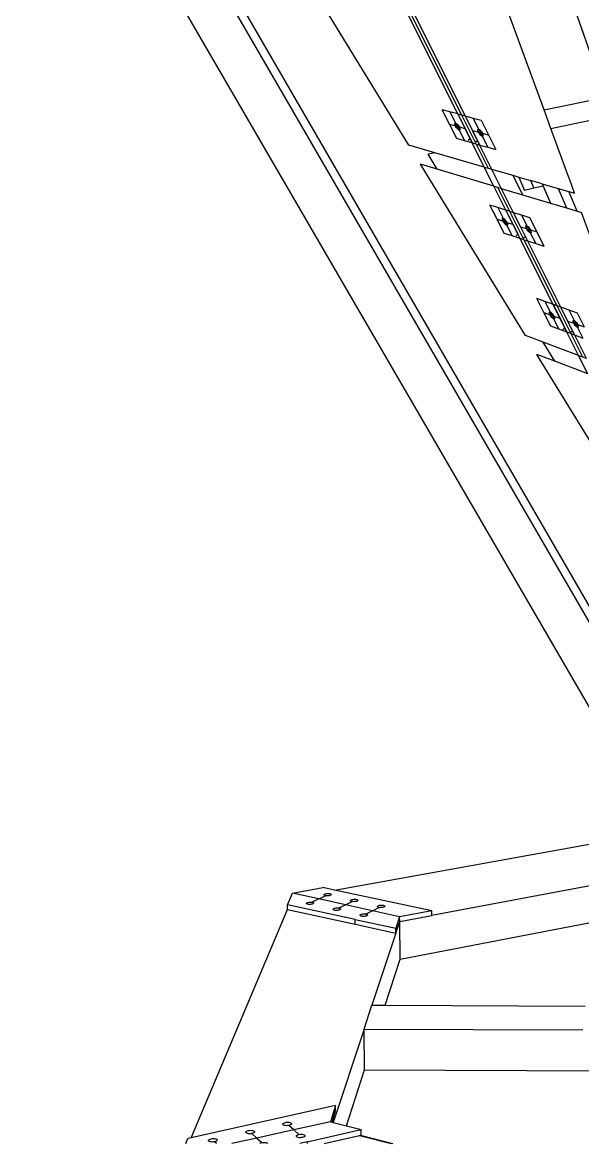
# Model space of a CAD drawing. Extents: x -61 to 68, y -78 to 75.
# Drawn here: x -52.1 to -14, y -77.6 to -1.3 of the extents above; entities that cross this region are included whole.
import ezdxf

# ---------------------------------------------------------------- set-up
doc = ezdxf.new("R2010")
doc.units = 0
doc.header["$MEASUREMENT"] = 0
doc.layers.get('0').update_dxf_attribs({"linetype": 'CONTINUOUS'})

msp = doc.modelspace()

# ---------------------------------------------------------------- linework, layer by layer
for p, q in [((-51.089, 22.631), (-5.445, -56.245)), ((-50.451, 22.655), (-5.401, -55.228)), ((-8.684, -56.365), (-52.14, 18.563)), ((-25.848, -9.663), (-37.091, 8.719)), ((-16.655, -7.25), (-21.662, 6.425)), ((-12.442, -6.403), (-16.853, 6.21)), ((-22.525, -7.535), (-28.241, 3.9)), ((-28, 3.856), (-22.272, -7.602)), ((-27.759, 3.813), (-22.03, -7.667)), ((-16.655, -7.25), (-12.442, -6.403)), ((-23.088, -8.238), (-23.581, -7.256)), ((-23.052, -7.396), (-23.581, -7.256)), ((-23.052, -7.396), (-22.682, -8.136)), ((-22.525, -7.535), (-23.052, -7.396)), ((-22.031, -8.526), (-22.525, -7.535)), ((-22.52, -7.537), (-22.525, -7.535)), ((-22.52, -7.537), (-22.024, -8.527)), ((-22.52, -7.537), (-22.272, -7.602)), ((-22.272, -7.602), (-21.282, -9.584)), ((-22.272, -7.602), (-22.03, -7.667)), ((-16.191, -8.519), (-16.655, -7.25)), ((-22.597, -9.217), (-23.088, -8.238)), ((-23.088, -8.238), (-22.681, -8.349)), ((-22.732, -8.185), (-22.727, -8.152)), ((-22.726, -8.23), (-22.732, -8.185)), ((-22.727, -8.152), (-22.709, -8.136)), ((-22.709, -8.286), (-22.726, -8.23)), ((-22.709, -8.136), (-22.682, -8.136)), ((-22.681, -8.349), (-22.709, -8.286)), ((-22.703, -8.217), (-22.699, -8.191)), ((-22.698, -8.256), (-22.703, -8.217)), ((-22.699, -8.191), (-22.684, -8.177)), ((-22.684, -8.302), (-22.698, -8.256)), ((-22.684, -8.177), (-22.661, -8.177)), ((-22.661, -8.354), (-22.684, -8.302)), ((-22.682, -8.136), (-22.661, -8.177)), ((-22.682, -8.136), (-22.646, -8.153)), ((-22.681, -8.349), (-22.661, -8.354)), ((-22.645, -8.414), (-22.681, -8.349)), ((-22.661, -8.177), (-22.631, -8.191)), ((-22.661, -8.177), (-22.558, -8.382)), ((-22.631, -8.408), (-22.661, -8.354)), ((-22.661, -8.354), (-22.558, -8.382)), ((-22.646, -8.153), (-22.604, -8.185)), ((-22.631, -8.191), (-22.596, -8.218)), ((-22.604, -8.185), (-22.559, -8.231)), ((-22.596, -8.218), (-22.559, -8.257)), ((-22.559, -8.231), (-22.514, -8.288)), ((-22.559, -8.257), (-22.521, -8.304)), ((-22.558, -8.382), (-22.456, -8.41)), ((-22.558, -8.382), (-22.456, -8.587)), ((-22.521, -8.304), (-22.486, -8.356)), ((-22.514, -8.288), (-22.472, -8.351)), ((-22.486, -8.356), (-22.456, -8.41)), ((-22.472, -8.351), (-22.436, -8.416)), ((-22.03, -7.667), (-22.024, -7.668)), ((-22.03, -7.667), (-21.039, -9.652)), ((-22.024, -7.668), (-21.482, -7.812)), ((-22.024, -7.668), (-21.527, -8.663)), ((-21.482, -7.812), (-21.107, -8.562)), ((-21.482, -7.812), (-20.935, -7.957)), ((-20.935, -7.957), (-20.436, -8.959)), ((-16.191, -8.519), (-12.008, -7.643)), ((-22.603, -8.476), (-22.645, -8.414)), ((-22.596, -8.461), (-22.631, -8.408)), ((-22.558, -8.532), (-22.603, -8.476)), ((-22.558, -8.507), (-22.596, -8.461)), ((-22.521, -8.546), (-22.558, -8.507)), ((-22.513, -8.579), (-22.558, -8.532)), ((-22.486, -8.573), (-22.521, -8.546)), ((-22.471, -8.611), (-22.513, -8.579)), ((-22.456, -8.587), (-22.486, -8.573)), ((-22.435, -8.628), (-22.471, -8.611)), ((-22.456, -8.41), (-22.436, -8.416)), ((-22.456, -8.41), (-22.433, -8.462)), ((-22.456, -8.587), (-22.435, -8.628)), ((-22.433, -8.587), (-22.456, -8.587)), ((-22.436, -8.416), (-22.408, -8.478)), ((-22.436, -8.416), (-22.031, -8.526)), ((-22.435, -8.628), (-22.066, -9.365)), ((-22.408, -8.629), (-22.435, -8.628)), ((-22.433, -8.462), (-22.418, -8.509)), ((-22.418, -8.574), (-22.433, -8.587)), ((-22.418, -8.509), (-22.413, -8.547)), ((-22.413, -8.547), (-22.418, -8.574)), ((-22.408, -8.478), (-22.39, -8.534)), ((-22.39, -8.612), (-22.408, -8.629)), ((-22.39, -8.534), (-22.384, -8.58)), ((-22.384, -8.58), (-22.39, -8.612)), ((-21.537, -9.513), (-22.031, -8.526)), ((-22.031, -8.526), (-22.024, -8.527)), ((-22.024, -8.527), (-21.53, -9.515)), ((-21.527, -8.663), (-21.109, -8.776)), ((-21.527, -8.663), (-21.032, -9.654)), ((-21.16, -8.62), (-21.157, -8.584)), ((-21.151, -8.67), (-21.16, -8.62)), ((-21.157, -8.584), (-21.142, -8.563)), ((-21.131, -8.728), (-21.151, -8.67)), ((-21.142, -8.563), (-21.116, -8.559)), ((-21.131, -8.643), (-21.126, -8.616)), ((-21.126, -8.682), (-21.131, -8.643)), ((-21.109, -8.776), (-21.131, -8.728)), ((-21.126, -8.616), (-21.111, -8.602)), ((-21.112, -8.729), (-21.126, -8.682)), ((-21.116, -8.559), (-21.107, -8.562)), ((-21.089, -8.782), (-21.112, -8.729)), ((-21.111, -8.602), (-21.087, -8.602)), ((-21.101, -8.793), (-21.109, -8.776)), ((-21.109, -8.776), (-21.089, -8.782)), ((-21.107, -8.562), (-21.081, -8.572)), ((-21.107, -8.562), (-21.087, -8.602)), ((-21.063, -8.858), (-21.101, -8.793)), ((-21.058, -8.836), (-21.089, -8.782)), ((-21.089, -8.782), (-20.984, -8.81)), ((-21.087, -8.602), (-21.057, -8.617)), ((-21.087, -8.602), (-20.984, -8.81)), ((-21.081, -8.572), (-21.04, -8.602)), ((-21.019, -8.92), (-21.063, -8.858)), ((-21.023, -8.889), (-21.058, -8.836)), ((-21.057, -8.617), (-21.021, -8.644)), ((-21.04, -8.602), (-20.994, -8.645)), ((-20.985, -8.937), (-21.023, -8.889)), ((-21.021, -8.644), (-20.983, -8.683)), ((-20.973, -8.975), (-21.019, -8.92)), ((-20.994, -8.645), (-20.948, -8.7)), ((-20.946, -8.976), (-20.985, -8.937)), ((-20.984, -8.81), (-20.88, -9.018)), ((-20.984, -8.81), (-20.879, -8.839)), ((-20.983, -8.683), (-20.945, -8.731)), ((-20.928, -9.019), (-20.973, -8.975)), ((-20.948, -8.7), (-20.904, -8.762)), ((-20.911, -9.003), (-20.946, -8.976)), ((-20.945, -8.731), (-20.909, -8.784)), ((-20.886, -9.048), (-20.928, -9.019)), ((-20.88, -9.018), (-20.911, -9.003)), ((-20.909, -8.784), (-20.879, -8.839)), ((-20.904, -8.762), (-20.866, -8.828)), ((-20.86, -9.058), (-20.886, -9.048)), ((-20.88, -9.018), (-20.86, -9.058)), ((-20.856, -9.018), (-20.88, -9.018)), ((-20.879, -8.839), (-20.858, -8.844)), ((-20.879, -8.839), (-20.855, -8.892)), ((-20.866, -8.828), (-20.858, -8.844)), ((-20.851, -9.061), (-20.86, -9.058)), ((-20.86, -9.058), (-20.487, -9.806)), ((-20.858, -8.844), (-20.436, -8.959)), ((-20.858, -8.844), (-20.836, -8.892)), ((-20.841, -9.004), (-20.856, -9.018)), ((-20.855, -8.892), (-20.841, -8.939)), ((-20.825, -9.057), (-20.851, -9.061)), ((-20.841, -8.939), (-20.836, -8.977)), ((-20.836, -8.977), (-20.841, -9.004)), ((-20.836, -8.892), (-20.816, -8.951)), ((-20.81, -9.036), (-20.825, -9.057)), ((-20.816, -8.951), (-20.807, -9)), ((-20.807, -9), (-20.81, -9.036)), ((-20.436, -8.959), (-19.938, -9.959)), ((-15.032, -11.684), (-16.191, -8.519)), ((-24.086, -10.174), (-25.848, -9.663)), ((-22.066, -9.365), (-22.597, -9.217)), ((-21.537, -9.513), (-22.066, -9.365)), ((-21.671, -9.235), (-21.826, -9.334)), ((-20.718, -11.152), (-21.537, -9.513)), ((-21.53, -9.515), (-21.537, -9.513)), ((-21.282, -9.584), (-21.53, -9.515)), ((-21.172, -9.372), (-21.328, -9.473)), ((-21.282, -9.584), (-20.461, -11.226)), ((-21.282, -9.584), (-21.039, -9.652)), ((-21.039, -9.652), (-20.217, -11.297)), ((-21.039, -9.652), (-21.032, -9.654)), ((-21.032, -9.654), (-20.487, -9.806)), ((-20.487, -9.806), (-19.938, -9.959)), ((-24.086, -10.174), (-24.548, -10.271)), ((-23.916, -11.305), (-24.548, -10.271)), ((-20.718, -11.152), (-24.086, -10.174)), ((-17.925, -22.618), (-25.052, -10.965)), ((-23.916, -11.305), (-25.052, -10.965)), ((-20.065, -12.457), (-23.916, -11.305)), ((-20.718, -11.152), (-20.461, -11.226)), ((-20.065, -12.457), (-20.718, -11.152)), ((-20.461, -11.226), (-20.217, -11.297)), ((-20.217, -11.297), (-19.563, -12.607)), ((-20.217, -11.297), (-18.78, -11.714)), ((-18.78, -11.714), (-18.122, -13.039)), ((-18.78, -11.714), (-18.375, -11.832)), ((-18.375, -11.832), (-17.987, -12.746)), ((-18.375, -11.832), (-17.574, -12.064)), ((-17.574, -12.064), (-17.348, -12.596)), ((-16.776, -12.296), (-17.574, -12.064)), ((-14.888, -12.022), (-15.032, -11.684)), ((-14.907, -12.026), (-15.032, -11.684)), ((-14.907, -12.026), (-14.888, -12.022)), ((-14.574, -12.935), (-14.907, -12.026)), ((-20.065, -12.457), (-19.815, -12.532)), ((-19.254, -14.081), (-20.065, -12.457)), ((-19.815, -12.532), (-19.563, -12.607)), ((-19.815, -12.532), (-19.001, -14.159)), ((-19.563, -12.607), (-18.749, -14.238)), ((-19.563, -12.607), (-18.122, -13.039)), ((-17.348, -12.596), (-17.987, -12.746)), ((-16.713, -12.448), (-17.348, -12.596)), ((-16.776, -12.296), (-16.713, -12.448)), ((-16.776, -12.296), (-15.692, -12.611)), ((-16.712, -12.448), (-16.713, -12.448)), ((-16.713, -12.448), (-16.217, -13.609)), ((-15.692, -12.611), (-15.127, -13.935)), ((-15.692, -12.611), (-14.965, -12.822)), ((-14.396, -14.154), (-14.965, -12.822)), ((-14.965, -12.822), (-14.574, -12.935)), ((-18.122, -13.039), (-16.217, -13.609)), ((-16.217, -13.609), (-15.127, -13.935)), ((-19.849, -14.709), (-20.332, -13.747)), ((-19.795, -13.913), (-20.332, -13.747)), ((-19.254, -14.081), (-19.795, -13.913)), ((-19.795, -13.913), (-19.431, -14.639)), ((-19.001, -14.159), (-19.254, -14.081)), ((-19.254, -14.081), (-18.767, -15.052)), ((-18.768, -15.052), (-19.254, -14.081)), ((-19.001, -14.159), (-18.749, -14.238)), ((-19.001, -14.159), (-18.03, -16.102)), ((-18.749, -14.238), (-18.198, -14.409)), ((-18.749, -14.238), (-18.262, -15.212)), ((-18.198, -14.409), (-17.831, -15.145)), ((-18.198, -14.409), (-17.642, -14.581)), ((-15.127, -13.935), (-14.396, -14.154)), ((-14.396, -14.154), (-14.095, -14.244)), ((-13.26, -16.523), (-14.095, -14.244)), ((-19.367, -15.67), (-19.849, -14.709)), ((-19.849, -14.709), (-19.435, -14.841)), ((-19.484, -14.682), (-19.477, -14.651)), ((-19.479, -14.725), (-19.484, -14.682)), ((-19.462, -14.78), (-19.479, -14.725)), ((-19.477, -14.651), (-19.459, -14.637)), ((-19.435, -14.841), (-19.462, -14.78)), ((-19.459, -14.637), (-19.431, -14.639)), ((-19.455, -14.715), (-19.45, -14.689)), ((-19.451, -14.751), (-19.455, -14.715)), ((-19.437, -14.796), (-19.451, -14.751)), ((-19.45, -14.689), (-19.435, -14.677)), ((-19.414, -14.847), (-19.437, -14.796)), ((-19.435, -14.677), (-19.411, -14.679)), ((-19.435, -14.841), (-19.414, -14.847)), ((-19.399, -14.904), (-19.435, -14.841)), ((-19.431, -14.639), (-19.411, -14.679)), ((-19.431, -14.639), (-19.395, -14.657)), ((-19.385, -14.9), (-19.414, -14.847)), ((-19.414, -14.847), (-19.31, -14.88)), ((-19.411, -14.679), (-19.381, -14.694)), ((-19.411, -14.679), (-19.31, -14.88)), ((-19.358, -14.966), (-19.399, -14.904)), ((-19.395, -14.657), (-19.353, -14.691)), ((-19.35, -14.952), (-19.385, -14.9)), ((-19.381, -14.694), (-19.346, -14.722)), ((-19.313, -15.023), (-19.358, -14.966)), ((-19.353, -14.691), (-19.308, -14.737)), ((-19.313, -14.999), (-19.35, -14.952)), ((-19.346, -14.722), (-19.308, -14.761)), ((-19.275, -15.038), (-19.313, -14.999)), ((-19.268, -15.069), (-19.313, -15.023)), ((-19.31, -14.88), (-19.206, -14.913)), ((-19.31, -14.88), (-19.21, -15.081)), ((-19.308, -14.737), (-19.263, -14.794)), ((-19.308, -14.761), (-19.271, -14.808)), ((-19.24, -15.066), (-19.275, -15.038)), ((-19.271, -14.808), (-19.236, -14.86)), ((-19.226, -15.103), (-19.268, -15.069)), ((-19.263, -14.794), (-19.221, -14.856)), ((-19.21, -15.081), (-19.24, -15.066)), ((-19.236, -14.86), (-19.206, -14.913)), ((-19.19, -15.121), (-19.226, -15.103)), ((-19.221, -14.856), (-19.185, -14.92)), ((-19.21, -15.081), (-19.19, -15.121)), ((-19.186, -15.083), (-19.21, -15.081)), ((-19.206, -14.913), (-19.185, -14.92)), ((-19.206, -14.913), (-19.184, -14.964)), ((-19.19, -15.121), (-18.828, -15.844)), ((-19.161, -15.123), (-19.19, -15.121)), ((-19.171, -15.071), (-19.186, -15.083)), ((-19.185, -14.92), (-19.158, -14.981)), ((-19.185, -14.92), (-18.768, -15.052)), ((-19.184, -14.964), (-19.17, -15.009)), ((-19.166, -15.046), (-19.171, -15.071)), ((-19.17, -15.009), (-19.166, -15.046)), ((-19.143, -15.109), (-19.161, -15.123)), ((-19.158, -14.981), (-19.142, -15.035)), ((-19.137, -15.079), (-19.143, -15.109)), ((-19.142, -15.035), (-19.137, -15.079)), ((-18.421, -15.745), (-18.768, -15.052)), ((-18.768, -15.052), (-18.767, -15.052)), ((-18.767, -15.052), (-18.421, -15.745)), ((-18.262, -15.212), (-17.914, -15.908)), ((-18.262, -15.212), (-17.837, -15.347)), ((-17.886, -15.196), (-17.882, -15.162)), ((-17.878, -15.243), (-17.886, -15.196)), ((-17.882, -15.162), (-17.866, -15.143)), ((-17.859, -15.3), (-17.878, -15.243)), ((-17.866, -15.143), (-17.84, -15.141)), ((-17.857, -15.22), (-17.851, -15.194)), ((-17.853, -15.256), (-17.857, -15.22)), ((-17.839, -15.302), (-17.853, -15.256)), ((-17.851, -15.194), (-17.835, -15.182)), ((-17.84, -15.141), (-17.831, -15.145)), ((-17.835, -15.182), (-17.811, -15.184)), ((-17.831, -15.145), (-17.804, -15.155)), ((-17.831, -15.145), (-17.811, -15.184)), ((-17.811, -15.184), (-17.78, -15.199)), ((-17.811, -15.184), (-17.71, -15.387)), ((-17.804, -15.155), (-17.763, -15.186)), ((-17.78, -15.199), (-17.744, -15.228)), ((-17.763, -15.186), (-17.717, -15.23)), ((-17.744, -15.228), (-17.706, -15.267)), ((-17.717, -15.23), (-17.671, -15.285)), ((-17.706, -15.267), (-17.668, -15.315)), ((-17.642, -14.581), (-17.153, -15.564)), ((-18.828, -15.844), (-19.367, -15.67)), ((-18.285, -16.02), (-18.828, -15.844)), ((-18.421, -15.745), (-18.574, -15.846)), ((-18.285, -16.02), (-18.421, -15.745)), ((-18.283, -16.02), (-18.285, -16.02)), ((-18.03, -16.102), (-18.283, -16.02)), ((-16.046, -20.498), (-18.283, -16.02)), ((-17.914, -15.908), (-18.068, -16.01)), ((-17.914, -15.908), (-17.778, -16.183)), ((-17.837, -15.347), (-17.859, -15.3)), ((-17.816, -15.354), (-17.839, -15.302)), ((-17.829, -15.363), (-17.837, -15.347)), ((-17.837, -15.347), (-17.816, -15.354)), ((-17.792, -15.428), (-17.829, -15.363)), ((-17.786, -15.407), (-17.816, -15.354)), ((-17.816, -15.354), (-17.71, -15.387)), ((-17.748, -15.489), (-17.792, -15.428)), ((-17.751, -15.46), (-17.786, -15.407)), ((-17.713, -15.507), (-17.751, -15.46)), ((-17.702, -15.544), (-17.748, -15.489)), ((-17.675, -15.547), (-17.713, -15.507)), ((-17.71, -15.387), (-17.608, -15.591)), ((-17.71, -15.387), (-17.603, -15.421)), ((-17.657, -15.588), (-17.702, -15.544)), ((-17.639, -15.575), (-17.675, -15.547)), ((-17.671, -15.285), (-17.628, -15.347)), ((-17.668, -15.315), (-17.633, -15.367)), ((-17.615, -15.619), (-17.657, -15.588)), ((-17.608, -15.591), (-17.639, -15.575)), ((-17.633, -15.367), (-17.603, -15.421)), ((-17.628, -15.347), (-17.59, -15.412)), ((-17.589, -15.63), (-17.615, -15.619)), ((-17.608, -15.591), (-17.589, -15.63)), ((-17.584, -15.593), (-17.608, -15.591)), ((-17.603, -15.421), (-17.582, -15.428)), ((-17.603, -15.421), (-17.58, -15.473)), ((-17.59, -15.412), (-17.582, -15.428)), ((-17.58, -15.634), (-17.589, -15.63)), ((-17.589, -15.63), (-17.223, -16.363)), ((-17.568, -15.581), (-17.584, -15.593)), ((-17.582, -15.428), (-17.153, -15.564)), ((-17.582, -15.428), (-17.56, -15.475)), ((-17.58, -15.473), (-17.567, -15.518)), ((-17.553, -15.632), (-17.58, -15.634)), ((-17.562, -15.555), (-17.568, -15.581)), ((-17.567, -15.518), (-17.562, -15.555)), ((-17.56, -15.475), (-17.541, -15.532)), ((-17.537, -15.613), (-17.553, -15.632)), ((-17.541, -15.532), (-17.533, -15.579)), ((-17.533, -15.579), (-17.537, -15.613)), ((-17.153, -15.564), (-16.665, -16.543)), ((-18.03, -16.102), (-17.778, -16.183)), ((-18.03, -16.102), (-15.787, -20.589)), ((-17.778, -16.183), (-17.777, -16.184)), ((-17.777, -16.184), (-17.223, -16.363)), ((-17.777, -16.184), (-15.534, -20.679)), ((-17.223, -16.363), (-16.665, -16.543)), ((-16.665, -21.057), (-17.138, -20.113)), ((-16.593, -20.305), (-17.138, -20.113)), ((-16.593, -20.305), (-16.237, -21.016)), ((-16.046, -20.498), (-16.593, -20.305)), ((-15.57, -21.45), (-16.046, -20.498)), ((-16.043, -20.499), (-16.046, -20.498)), ((-16.043, -20.499), (-15.567, -21.451)), ((-16.043, -20.499), (-15.787, -20.589)), ((-15.787, -20.589), (-14.835, -22.494)), ((-15.787, -20.589), (-15.534, -20.679)), ((-16.193, -21.998), (-16.665, -21.057)), ((-16.665, -21.057), (-16.245, -21.208)), ((-16.291, -21.054), (-16.284, -21.025)), ((-16.287, -21.096), (-16.291, -21.054)), ((-16.271, -21.148), (-16.287, -21.096)), ((-16.284, -21.025), (-16.265, -21.013)), ((-16.245, -21.208), (-16.271, -21.148)), ((-16.265, -21.013), (-16.237, -21.016)), ((-16.263, -21.087), (-16.256, -21.063)), ((-16.259, -21.122), (-16.263, -21.087)), ((-16.246, -21.166), (-16.259, -21.122)), ((-16.256, -21.063), (-16.241, -21.053)), ((-16.224, -21.215), (-16.246, -21.166)), ((-16.245, -21.208), (-16.224, -21.215)), ((-16.21, -21.27), (-16.245, -21.208)), ((-16.241, -21.053), (-16.217, -21.056)), ((-16.237, -21.016), (-16.217, -21.056)), ((-16.237, -21.016), (-16.2, -21.036)), ((-16.194, -21.268), (-16.224, -21.215)), ((-16.224, -21.215), (-16.118, -21.253)), ((-16.217, -21.056), (-16.186, -21.072)), ((-16.217, -21.056), (-16.118, -21.253)), ((-16.169, -21.332), (-16.21, -21.27)), ((-16.2, -21.036), (-16.157, -21.071)), ((-16.16, -21.319), (-16.194, -21.268)), ((-16.186, -21.072), (-16.151, -21.101)), ((-16.124, -21.388), (-16.169, -21.332)), ((-16.123, -21.366), (-16.16, -21.319)), ((-16.157, -21.071), (-16.112, -21.118)), ((-16.151, -21.101), (-16.113, -21.14)), ((-16.085, -21.405), (-16.123, -21.366)), ((-16.118, -21.253), (-16.012, -21.291)), ((-16.118, -21.253), (-16.019, -21.45)), ((-16.113, -21.14), (-16.076, -21.187)), ((-16.112, -21.118), (-16.068, -21.174)), ((-16.076, -21.187), (-16.042, -21.239)), ((-16.068, -21.174), (-16.026, -21.236)), ((-16.042, -21.239), (-16.012, -21.291)), ((-16.026, -21.236), (-15.991, -21.299)), ((-16.012, -21.291), (-15.991, -21.299)), ((-16.012, -21.291), (-15.99, -21.341)), ((-15.991, -21.299), (-15.965, -21.358)), ((-15.991, -21.299), (-15.57, -21.45)), ((-15.99, -21.341), (-15.977, -21.385)), ((-15.965, -21.358), (-15.949, -21.411)), ((-15.534, -20.679), (-14.582, -22.586)), ((-15.534, -20.679), (-15.531, -20.68)), ((-15.531, -20.68), (-14.971, -20.877)), ((-15.531, -20.68), (-15.053, -21.635)), ((-14.971, -20.877), (-14.611, -21.598)), ((-14.971, -20.877), (-14.407, -21.076)), ((-14.407, -21.076), (-13.927, -22.039)), ((-15.645, -22.198), (-16.193, -21.998)), ((-16.079, -21.435), (-16.124, -21.388)), ((-16.05, -21.434), (-16.085, -21.405)), ((-16.036, -21.47), (-16.079, -21.435)), ((-16.019, -21.45), (-16.05, -21.434)), ((-16, -21.49), (-16.036, -21.47)), ((-16.019, -21.45), (-16, -21.49)), ((-15.995, -21.453), (-16.019, -21.45)), ((-16, -21.49), (-15.645, -22.198)), ((-15.971, -21.493), (-16, -21.49)), ((-15.98, -21.443), (-15.995, -21.453)), ((-15.974, -21.419), (-15.98, -21.443)), ((-15.977, -21.385), (-15.974, -21.419)), ((-15.952, -21.481), (-15.971, -21.493)), ((-15.945, -21.453), (-15.952, -21.481)), ((-15.949, -21.411), (-15.945, -21.453)), ((-15.096, -22.399), (-15.57, -21.45)), ((-15.57, -21.45), (-15.567, -21.451)), ((-15.567, -21.451), (-15.092, -22.4)), ((-15.227, -22.131), (-15.377, -22.233)), ((-15.053, -21.635), (-14.622, -21.79)), ((-15.053, -21.635), (-14.578, -22.588)), ((-14.669, -21.644), (-14.664, -21.612)), ((-14.662, -21.689), (-14.669, -21.644)), ((-14.664, -21.612), (-14.648, -21.595)), ((-14.643, -21.744), (-14.662, -21.689)), ((-14.648, -21.595), (-14.621, -21.594)), ((-14.622, -21.79), (-14.643, -21.744)), ((-14.64, -21.668), (-14.633, -21.644)), ((-14.636, -21.703), (-14.64, -21.668)), ((-14.623, -21.747), (-14.636, -21.703)), ((-14.633, -21.644), (-14.617, -21.634)), ((-14.601, -21.798), (-14.623, -21.747)), ((-14.614, -21.806), (-14.622, -21.79)), ((-14.622, -21.79), (-14.601, -21.798)), ((-14.621, -21.594), (-14.611, -21.598)), ((-14.617, -21.634), (-14.592, -21.637)), ((-14.577, -21.869), (-14.614, -21.806)), ((-14.611, -21.598), (-14.585, -21.61)), ((-14.611, -21.598), (-14.592, -21.637)), ((-14.572, -21.851), (-14.601, -21.798)), ((-14.601, -21.798), (-14.493, -21.836)), ((-14.592, -21.637), (-14.561, -21.654)), ((-14.592, -21.637), (-14.493, -21.836)), ((-14.585, -21.61), (-14.543, -21.642)), ((-14.534, -21.931), (-14.577, -21.869)), ((-14.537, -21.902), (-14.572, -21.851)), ((-14.561, -21.654), (-14.525, -21.683)), ((-14.543, -21.642), (-14.497, -21.687)), ((-14.499, -21.95), (-14.537, -21.902)), ((-14.489, -21.986), (-14.534, -21.931)), ((-14.525, -21.683), (-14.487, -21.723)), ((-14.461, -21.99), (-14.499, -21.95)), ((-14.497, -21.687), (-14.451, -21.742)), ((-14.493, -21.836), (-14.393, -22.036)), ((-14.493, -21.836), (-14.384, -21.875)), ((-14.443, -22.031), (-14.489, -21.986)), ((-14.487, -21.723), (-14.449, -21.77)), ((-14.425, -22.019), (-14.461, -21.99)), ((-14.451, -21.742), (-14.408, -21.803)), ((-14.449, -21.77), (-14.414, -21.822)), ((-14.401, -22.062), (-14.443, -22.031)), ((-14.393, -22.036), (-14.425, -22.019)), ((-14.414, -21.822), (-14.384, -21.875)), ((-14.408, -21.803), (-14.371, -21.867)), ((-14.374, -22.074), (-14.401, -22.062)), ((-14.393, -22.036), (-14.374, -22.074)), ((-14.369, -22.039), (-14.393, -22.036)), ((-14.384, -21.875), (-14.364, -21.883)), ((-14.384, -21.875), (-14.362, -21.926)), ((-14.365, -22.078), (-14.374, -22.074)), ((-14.374, -22.074), (-14.016, -22.793)), ((-14.371, -21.867), (-14.364, -21.883)), ((-14.352, -22.029), (-14.369, -22.039)), ((-14.338, -22.078), (-14.365, -22.078)), ((-14.364, -21.883), (-13.927, -22.039)), ((-14.364, -21.883), (-14.342, -21.929)), ((-14.362, -21.926), (-14.349, -21.97)), ((-14.346, -22.005), (-14.352, -22.029)), ((-14.349, -21.97), (-14.346, -22.005)), ((-14.342, -21.929), (-14.323, -21.984)), ((-14.321, -22.061), (-14.338, -22.078)), ((-14.323, -21.984), (-14.316, -22.029)), ((-14.316, -22.029), (-14.321, -22.061)), ((-16.724, -23.068), (-17.925, -22.618)), ((-15.096, -22.399), (-15.645, -22.198)), ((-14.309, -23.974), (-15.096, -22.399)), ((-15.092, -22.4), (-15.096, -22.399)), ((-14.835, -22.494), (-15.092, -22.4)), ((-14.713, -22.317), (-14.864, -22.42)), ((-14.835, -22.494), (-14.046, -24.072)), ((-14.835, -22.494), (-14.582, -22.586)), ((-14.582, -22.586), (-13.793, -24.167)), ((-14.582, -22.586), (-14.578, -22.588)), ((-14.578, -22.588), (-14.016, -22.793)), ((-15.93, -24.368), (-16.724, -23.068)), ((-14.309, -23.974), (-16.724, -23.068)), ((-10.088, -35.432), (-17.137, -23.906)), ((-15.93, -24.368), (-17.137, -23.906)), ((-13.682, -25.228), (-15.93, -24.368)), ((-14.309, -23.974), (-14.046, -24.072)), ((-13.682, -25.228), (-14.309, -23.974)), ((-14.046, -24.072), (-13.793, -24.167)), ((-30.903, -60.391), (-8.684, -56.365)), ((-8.029, -59.067), (-24.283, -62.115)), ((-33.769, -60.593), (-31.706, -60.22)), ((-30.903, -60.391), (-31.706, -60.22)), ((-34.109, -61.395), (-33.769, -60.593)), ((-31.972, -60.99), (-33.769, -60.593)), ((-31.972, -60.99), (-32.428, -61.214)), ((-31.972, -60.99), (-31.524, -60.769)), ((-30.158, -61.391), (-31.972, -60.99)), ((-31.62, -60.696), (-31.603, -60.675)), ((-31.619, -60.718), (-31.62, -60.696)), ((-31.602, -60.738), (-31.619, -60.718)), ((-31.603, -60.675), (-31.572, -60.654)), ((-31.57, -60.756), (-31.602, -60.738)), ((-31.572, -60.654), (-31.527, -60.637)), ((-31.524, -60.769), (-31.57, -60.756)), ((-31.527, -60.637), (-31.471, -60.623)), ((-31.468, -60.777), (-31.524, -60.769)), ((-31.471, -60.623), (-31.409, -60.615)), ((-31.406, -60.78), (-31.468, -60.777)), ((-31.409, -60.615), (-31.345, -60.612)), ((-31.341, -60.777), (-31.406, -60.78)), ((-31.345, -60.612), (-31.283, -60.615)), ((-31.279, -60.769), (-31.341, -60.777)), ((-31.283, -60.615), (-31.227, -60.623)), ((-31.224, -60.755), (-31.279, -60.769)), ((-31.227, -60.623), (-31.181, -60.636)), ((-31.179, -60.738), (-31.224, -60.755)), ((-31.181, -60.636), (-31.149, -60.654)), ((-31.147, -60.718), (-31.179, -60.738)), ((-31.149, -60.654), (-31.132, -60.674)), ((-31.131, -60.696), (-31.147, -60.718)), ((-31.132, -60.674), (-31.131, -60.696)), ((-24.286, -61.794), (-30.903, -60.391)), ((-29.811, -61.094), (-29.795, -61.072)), ((-29.795, -61.072), (-29.763, -61.052)), ((-29.763, -61.052), (-29.718, -61.034)), ((-29.718, -61.034), (-29.663, -61.02)), ((-29.663, -61.02), (-29.601, -61.012)), ((-29.601, -61.012), (-29.536, -61.009)), ((-29.536, -61.009), (-29.473, -61.012)), ((-29.473, -61.012), (-29.417, -61.02)), ((-29.417, -61.02), (-29.371, -61.034)), ((-29.371, -61.034), (-29.337, -61.051)), ((-29.337, -61.051), (-29.32, -61.072)), ((-29.32, -61.072), (-29.319, -61.094)), ((-40.667, -77.257), (-34.105, -61.714)), ((-29.502, -62.391), (-34.109, -61.395)), ((-34.105, -61.714), (-34.109, -61.395)), ((-34.105, -61.714), (-29.498, -62.714)), ((-32.811, -61.286), (-32.795, -61.265)), ((-32.811, -61.307), (-32.811, -61.286)), ((-32.794, -61.327), (-32.811, -61.307)), ((-32.795, -61.265), (-32.763, -61.245)), ((-32.763, -61.344), (-32.794, -61.327)), ((-32.763, -61.245), (-32.719, -61.228)), ((-32.718, -61.357), (-32.763, -61.344)), ((-32.719, -61.228), (-32.665, -61.215)), ((-32.664, -61.365), (-32.718, -61.357)), ((-32.665, -61.215), (-32.605, -61.206)), ((-32.604, -61.368), (-32.664, -61.365)), ((-32.605, -61.206), (-32.543, -61.203)), ((-32.541, -61.365), (-32.604, -61.368)), ((-32.543, -61.203), (-32.482, -61.206)), ((-32.481, -61.357), (-32.541, -61.365)), ((-32.482, -61.206), (-32.428, -61.214)), ((-32.427, -61.344), (-32.481, -61.357)), ((-32.428, -61.214), (-32.384, -61.227)), ((-32.382, -61.327), (-32.427, -61.344)), ((-32.384, -61.227), (-32.352, -61.244)), ((-32.351, -61.307), (-32.382, -61.327)), ((-32.352, -61.244), (-32.336, -61.264)), ((-32.335, -61.285), (-32.351, -61.307)), ((-32.336, -61.264), (-32.335, -61.285)), ((-31.003, -61.69), (-30.987, -61.667)), ((-31.003, -61.712), (-31.003, -61.69)), ((-30.985, -61.733), (-31.003, -61.712)), ((-30.987, -61.667), (-30.955, -61.646)), ((-30.952, -61.751), (-30.985, -61.733)), ((-30.955, -61.646), (-30.909, -61.628)), ((-30.906, -61.764), (-30.952, -61.751)), ((-30.909, -61.628), (-30.853, -61.615)), ((-30.849, -61.773), (-30.906, -61.764)), ((-30.853, -61.615), (-30.791, -61.606)), ((-30.786, -61.776), (-30.849, -61.773)), ((-30.791, -61.606), (-30.726, -61.603)), ((-30.72, -61.773), (-30.786, -61.776)), ((-30.726, -61.603), (-30.663, -61.606)), ((-30.658, -61.764), (-30.72, -61.773)), ((-30.663, -61.606), (-30.606, -61.614)), ((-30.601, -61.75), (-30.658, -61.764)), ((-30.158, -61.391), (-30.606, -61.614)), ((-30.606, -61.614), (-30.559, -61.628)), ((-30.556, -61.732), (-30.601, -61.75)), ((-30.559, -61.628), (-30.526, -61.646)), ((-30.524, -61.711), (-30.556, -61.732)), ((-30.526, -61.646), (-30.508, -61.667)), ((-30.508, -61.689), (-30.524, -61.711)), ((-30.508, -61.667), (-30.508, -61.689)), ((-30.158, -61.391), (-29.713, -61.168)), ((-28.327, -61.795), (-30.158, -61.391)), ((-29.81, -61.116), (-29.811, -61.094)), ((-29.792, -61.137), (-29.81, -61.116)), ((-29.759, -61.154), (-29.792, -61.137)), ((-29.713, -61.168), (-29.759, -61.154)), ((-29.656, -61.176), (-29.713, -61.168)), ((-29.593, -61.179), (-29.656, -61.176)), ((-29.529, -61.176), (-29.593, -61.179)), ((-29.466, -61.168), (-29.529, -61.176)), ((-29.411, -61.154), (-29.466, -61.168)), ((-29.366, -61.136), (-29.411, -61.154)), ((-29.334, -61.116), (-29.366, -61.136)), ((-29.319, -61.094), (-29.334, -61.116)), ((-28.327, -61.795), (-28.772, -62.021)), ((-28.327, -61.795), (-27.887, -61.57)), ((-26.479, -62.203), (-28.327, -61.795)), ((-27.984, -61.495), (-27.968, -61.473)), ((-27.983, -61.517), (-27.984, -61.495)), ((-27.966, -61.538), (-27.983, -61.517)), ((-27.968, -61.473), (-27.936, -61.452)), ((-27.933, -61.556), (-27.966, -61.538)), ((-27.936, -61.452), (-27.89, -61.434)), ((-27.887, -61.57), (-27.933, -61.556)), ((-27.89, -61.434), (-27.835, -61.421)), ((-27.887, -61.57), (-27.83, -61.579)), ((-27.835, -61.421), (-27.772, -61.413)), ((-27.767, -61.582), (-27.83, -61.579)), ((-27.772, -61.413), (-27.707, -61.41)), ((-27.702, -61.579), (-27.767, -61.582)), ((-27.707, -61.41), (-27.644, -61.413)), ((-27.64, -61.571), (-27.702, -61.579)), ((-27.644, -61.413), (-27.588, -61.422)), ((-27.584, -61.557), (-27.64, -61.571)), ((-27.588, -61.422), (-27.542, -61.436)), ((-27.538, -61.539), (-27.584, -61.557)), ((-27.542, -61.436), (-27.508, -61.453)), ((-27.506, -61.519), (-27.538, -61.539)), ((-27.508, -61.453), (-27.491, -61.474)), ((-27.49, -61.497), (-27.506, -61.519)), ((-27.491, -61.474), (-27.49, -61.497)), ((-24.286, -61.794), (-26.479, -62.203)), ((-26.447, -65.1), (-6.736, -61.294)), ((-24.283, -62.115), (-24.286, -61.794)), ((-29.502, -62.391), (-26.739, -62.989)), ((-29.498, -62.714), (-29.502, -62.391)), ((-29.17, -62.097), (-29.154, -62.074)), ((-29.169, -62.119), (-29.17, -62.097)), ((-29.151, -62.14), (-29.169, -62.119)), ((-29.154, -62.074), (-29.122, -62.053)), ((-29.117, -62.158), (-29.151, -62.14)), ((-29.122, -62.053), (-29.077, -62.035)), ((-29.07, -62.172), (-29.117, -62.158)), ((-29.077, -62.035), (-29.021, -62.021)), ((-29.013, -62.181), (-29.07, -62.172)), ((-29.021, -62.021), (-28.958, -62.012)), ((-28.949, -62.184), (-29.013, -62.181)), ((-28.958, -62.012), (-28.893, -62.009)), ((-28.884, -62.181), (-28.949, -62.184)), ((-28.893, -62.009), (-28.829, -62.012)), ((-28.821, -62.172), (-28.884, -62.181)), ((-28.829, -62.012), (-28.772, -62.021)), ((-28.765, -62.158), (-28.821, -62.172)), ((-28.772, -62.021), (-28.725, -62.035)), ((-28.719, -62.14), (-28.765, -62.158)), ((-28.725, -62.035), (-28.691, -62.053)), ((-28.688, -62.119), (-28.719, -62.14)), ((-28.691, -62.053), (-28.673, -62.074)), ((-28.672, -62.096), (-28.688, -62.119)), ((-28.673, -62.074), (-28.672, -62.096)), ((-26.479, -62.203), (-26.739, -62.989)), ((-26.736, -63.314), (-26.475, -62.526)), ((-26.475, -62.526), (-26.479, -62.203)), ((-26.475, -62.526), (-24.283, -62.115)), ((-26.447, -65.1), (-26.475, -62.526)), ((-29.498, -62.714), (-29.515, -62.723)), ((-29.498, -62.714), (-26.736, -63.314)), ((-26.736, -63.314), (-28.361, -68.229)), ((-26.736, -63.314), (-26.739, -62.989)), ((-27.452, -68.232), (-26.447, -65.1)), ((-28.897, -69.85), (-28.361, -68.229)), ((-28.361, -68.229), (-27.452, -68.232)), ((-27.452, -68.232), (-13.859, -68.281)), ((-28.897, -69.85), (-31.003, -76.216)), ((-28.864, -72.632), (-28.897, -69.85)), ((-28.897, -69.85), (-14.016, -69.904)), ((-30.088, -76.446), (-28.864, -72.632)), ((-28.864, -72.632), (-3.093, -72.728)), ((-30.846, -75.055), (-40.667, -77.257)), ((-30.846, -75.055), (-31.183, -76.171)), ((-31.075, -76.198), (-30.842, -75.423)), ((-30.842, -75.423), (-30.846, -75.055)), ((-34.425, -76.314), (-34.405, -76.283)), ((-34.425, -76.344), (-34.425, -76.314)), ((-34.406, -76.373), (-34.425, -76.344)), ((-34.405, -76.283), (-34.367, -76.255)), ((-34.367, -76.255), (-34.312, -76.23)), ((-34.312, -76.23), (-34.246, -76.211)), ((-34.246, -76.211), (-34.173, -76.199)), ((-34.173, -76.199), (-34.096, -76.195)), ((-34.096, -76.195), (-34.023, -76.199)), ((-34.023, -76.199), (-33.957, -76.211)), ((-33.957, -76.211), (-33.903, -76.23)), ((-33.865, -76.344), (-33.904, -76.372)), ((-33.903, -76.23), (-33.865, -76.254)), ((-33.865, -76.254), (-33.845, -76.282)), ((-33.846, -76.313), (-33.865, -76.344)), ((-33.845, -76.282), (-33.846, -76.313)), ((-31.183, -76.171), (-33.676, -76.72)), ((-31.183, -76.171), (-31.075, -76.198)), ((-31.075, -76.198), (-31.003, -76.216)), ((-31.003, -76.216), (-30.088, -76.446)), ((-36.94, -76.897), (-36.939, -76.867)), ((-36.92, -76.926), (-36.94, -76.897)), ((-36.939, -76.867), (-36.919, -76.836)), ((-36.881, -76.951), (-36.92, -76.926)), ((-36.919, -76.836), (-36.881, -76.807)), ((-36.881, -76.807), (-36.827, -76.782)), ((-36.827, -76.969), (-36.881, -76.951)), ((-36.827, -76.782), (-36.76, -76.762)), ((-36.761, -76.981), (-36.827, -76.969)), ((-36.686, -76.984), (-36.761, -76.981)), ((-36.76, -76.762), (-36.686, -76.75)), ((-36.686, -76.75), (-36.609, -76.746)), ((-36.609, -76.98), (-36.686, -76.984)), ((-36.609, -76.746), (-36.535, -76.749)), ((-36.535, -76.967), (-36.609, -76.98)), ((-36.535, -76.749), (-36.468, -76.761)), ((-36.468, -76.948), (-36.535, -76.967)), ((-36.196, -77.276), (-36.535, -76.967)), ((-36.468, -76.761), (-36.414, -76.779)), ((-36.414, -76.923), (-36.468, -76.948)), ((-36.414, -76.779), (-36.376, -76.803)), ((-36.376, -76.894), (-36.414, -76.923)), ((-36.376, -76.803), (-36.356, -76.832)), ((-36.356, -76.863), (-36.376, -76.894)), ((-36.356, -76.832), (-36.356, -76.863)), ((-33.676, -76.72), (-36.196, -77.276)), ((-34.368, -76.397), (-34.406, -76.373)), ((-34.314, -76.416), (-34.368, -76.397)), ((-34.248, -76.428), (-34.314, -76.416)), ((-34.174, -76.432), (-34.248, -76.428)), ((-34.098, -76.427), (-34.174, -76.432)), ((-34.024, -76.416), (-34.098, -76.427)), ((-34.021, -76.415), (-34.024, -76.416)), ((-33.958, -76.397), (-34.021, -76.415)), ((-33.676, -76.72), (-34.021, -76.415)), ((-33.904, -76.372), (-33.958, -76.397)), ((-33.676, -76.72), (-33.329, -77.028)), ((-33.505, -77.133), (-33.486, -77.101)), ((-33.486, -77.101), (-33.448, -77.072)), ((-33.448, -77.072), (-33.395, -77.047)), ((-33.395, -77.047), (-33.329, -77.028)), ((-33.329, -77.028), (-33.255, -77.015)), ((-33.255, -77.015), (-33.178, -77.011)), ((-33.178, -77.011), (-33.103, -77.014)), ((-33.103, -77.014), (-33.036, -77.026)), ((-33.036, -77.026), (-32.981, -77.045)), ((-32.981, -77.045), (-32.942, -77.069)), ((-32.942, -77.069), (-32.921, -77.098)), ((-32.921, -77.098), (-32.92, -77.129)), ((-32.759, -77.532), (-29.099, -76.695)), ((-31.622, -77.649), (-29.198, -77.092)), ((-30.088, -76.446), (-29.099, -76.695)), ((-29.198, -77.092), (-29.133, -77.078)), ((-29.198, -77.092), (-27.061, -77.649)), ((-29.198, -77.092), (-27.061, -77.649)), ((-29.133, -77.078), (-29.094, -77.069)), ((-29.133, -77.078), (-26.948, -77.649)), ((-29.094, -77.069), (-29.099, -76.695)), ((-41.021, -77.649), (-40.886, -77.306)), ((-40.667, -77.257), (-40.886, -77.306)), ((-39.481, -77.455), (-39.48, -77.424)), ((-39.462, -77.484), (-39.481, -77.455)), ((-39.48, -77.424), (-39.459, -77.393)), ((-39.424, -77.509), (-39.462, -77.484)), ((-39.459, -77.393), (-39.42, -77.364)), ((-39.37, -77.528), (-39.424, -77.509)), ((-39.42, -77.364), (-39.365, -77.338)), ((-39.304, -77.539), (-39.37, -77.528)), ((-39.365, -77.338), (-39.298, -77.319)), ((-39.229, -77.543), (-39.304, -77.539)), ((-39.298, -77.319), (-39.223, -77.307)), ((-39.152, -77.538), (-39.229, -77.543)), ((-39.223, -77.307), (-39.146, -77.302)), ((-39.077, -77.526), (-39.152, -77.538)), ((-39.146, -77.302), (-39.072, -77.306)), ((-39.01, -77.506), (-39.077, -77.526)), ((-38.945, -77.649), (-39.077, -77.526)), ((-39.072, -77.306), (-39.005, -77.317)), ((-38.955, -77.481), (-39.01, -77.506)), ((-39.005, -77.317), (-38.951, -77.336)), ((-38.915, -77.452), (-38.955, -77.481)), ((-38.951, -77.336), (-38.913, -77.36)), ((-38.895, -77.42), (-38.915, -77.452)), ((-38.913, -77.36), (-38.894, -77.389)), ((-38.894, -77.389), (-38.895, -77.42)), ((-36.196, -77.276), (-37.886, -77.649)), ((-36.196, -77.276), (-35.854, -77.587)), ((-35.998, -77.649), (-35.976, -77.632)), ((-35.976, -77.632), (-35.921, -77.607)), ((-35.921, -77.607), (-35.854, -77.587)), ((-35.854, -77.587), (-35.78, -77.575)), ((-35.78, -77.575), (-35.702, -77.57)), ((-35.702, -77.57), (-35.627, -77.574)), ((-35.627, -77.574), (-35.56, -77.585)), ((-35.56, -77.585), (-35.505, -77.604)), ((-35.505, -77.604), (-35.466, -77.629)), ((-35.466, -77.629), (-35.452, -77.649)), ((-33.504, -77.164), (-33.505, -77.133)), ((-33.483, -77.192), (-33.504, -77.164)), ((-33.444, -77.217), (-33.483, -77.192)), ((-33.389, -77.236), (-33.444, -77.217)), ((-33.322, -77.247), (-33.389, -77.236)), ((-33.247, -77.251), (-33.322, -77.247)), ((-32.759, -77.532), (-33.269, -77.649)), ((-33.17, -77.246), (-33.247, -77.251)), ((-33.096, -77.234), (-33.17, -77.246)), ((-33.03, -77.214), (-33.096, -77.234)), ((-32.976, -77.189), (-33.03, -77.214)), ((-32.939, -77.16), (-32.976, -77.189)), ((-32.92, -77.129), (-32.939, -77.16)), ((-32.757, -77.649), (-32.759, -77.532))]:
    msp.add_line(p, q)

doc.saveas('drawing.dxf')
